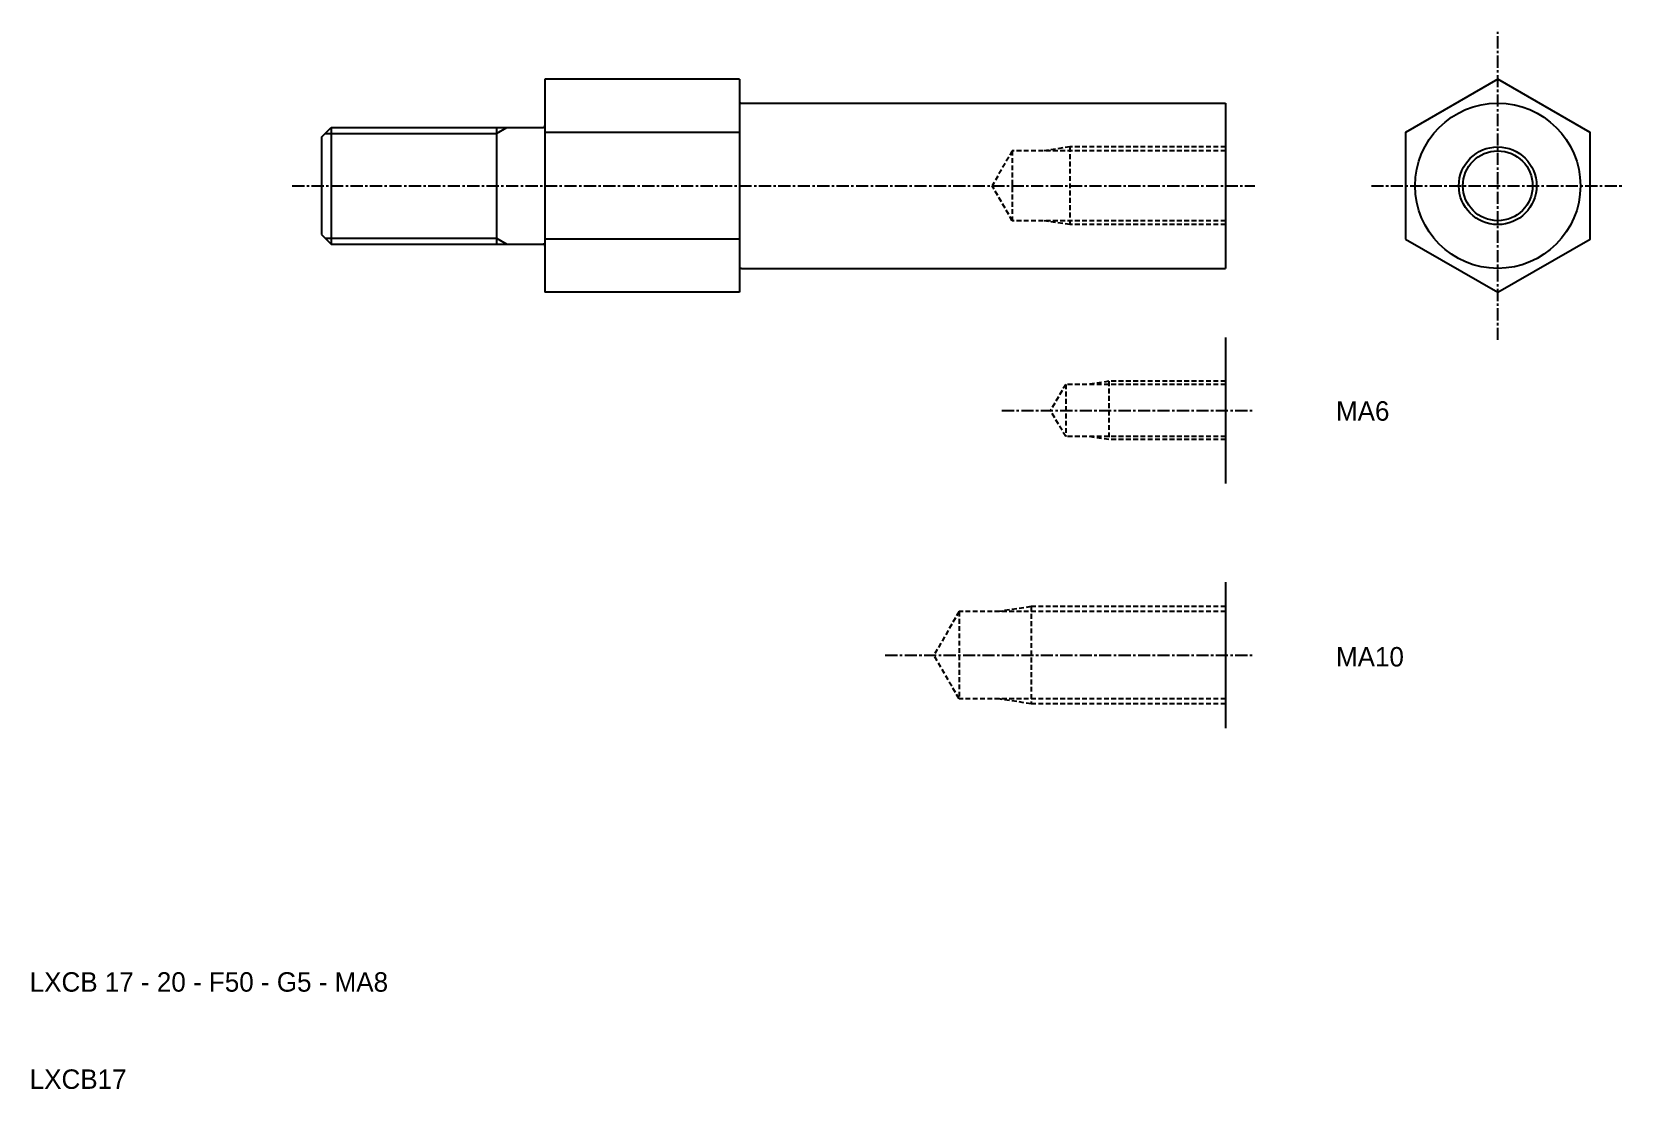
# Model space of a CAD drawing. Extents: x 49 to 213, y -3 to 105.
import ezdxf

# ---------------------------------------------------------------- set-up
doc = ezdxf.new("R2010")
doc.units = 0
doc.linetypes.add('CENTER', pattern=[2, 1.25, -0.25, 0.25, -0.25])
doc.linetypes.add('DASHED', pattern=[0.75, 0.5, -0.25])
doc.layers.get('0').update_dxf_attribs({"linetype": 'CONTINUOUS'})
doc.layers.add('CENTER', color=1, linetype='CENTER')

msp = doc.modelspace()

# ---------------------------------------------------------------- linework, layer by layer
at = {"color": 7, "linetype": 'CONTINUOUS'}
for p, q in [((101.63, 100.59), (101.63, 78.66)), ((121.63, 100.59), (101.63, 100.59)), ((121.63, 100.59), (121.63, 78.66)), ((121.83, 98.12), (171.63, 98.12)), ((171.63, 98.12), (171.63, 81.12)), ((78.63, 94.62), (79.63, 95.62)), ((79.63, 95.62), (79.63, 83.62)), ((79.63, 95.62), (101.43, 95.62)), ((96.63, 95.62), (96.63, 83.62)), ((121.63, 95.11), (101.63, 95.11)), ((78.63, 94.62), (78.63, 84.62)), ((78.63, 84.62), (79.63, 83.62)), ((79.63, 83.62), (101.43, 83.62)), ((121.63, 84.14), (101.63, 84.14)), ((121.83, 81.12), (171.63, 81.12)), ((121.63, 78.66), (101.63, 78.66)), ((171.63, 74), (171.63, 59)), ((171.63, 48.82), (171.63, 33.82))]:
    msp.add_line(p, q, dxfattribs=at)
at = {"color": 3, "linetype": 'CONTINUOUS'}
for p, q in [((79.02, 95.01), (96.63, 95.01)), ((96.63, 95.01), (97.69, 95.62)), ((79.02, 84.24), (96.63, 84.24)), ((96.63, 84.24), (97.69, 83.62))]:
    msp.add_line(p, q, dxfattribs=at)
at = {"color": 3, "linetype": 'DASHED'}
for p, q in [((155.63, 93.62), (152.96, 93.22)), ((171.63, 93.62), (155.63, 93.62)), ((155.63, 93.62), (155.63, 85.62)), ((149.7, 93.22), (147.63, 89.62)), ((171.63, 93.22), (149.7, 93.22)), ((149.7, 93.22), (149.7, 86.03)), ((149.7, 86.03), (147.63, 89.62)), ((171.63, 86.03), (149.7, 86.03)), ((155.63, 85.62), (152.96, 86.03)), ((171.63, 85.62), (155.63, 85.62)), ((155.19, 69.19), (153.63, 66.5)), ((155.19, 69.19), (155.19, 63.81)), ((171.63, 69.19), (155.19, 69.19)), ((159.63, 69.5), (157.63, 69.19)), ((159.63, 69.5), (159.63, 63.5)), ((171.63, 69.5), (159.63, 69.5)), ((155.19, 63.81), (153.63, 66.5)), ((171.63, 63.81), (155.19, 63.81)), ((159.63, 63.5), (157.63, 63.81)), ((171.63, 63.5), (159.63, 63.5)), ((151.63, 46.32), (148.3, 45.81)), ((151.63, 46.32), (151.63, 36.32)), ((171.63, 46.32), (151.63, 46.32)), ((144.22, 45.81), (141.63, 41.32)), ((144.22, 45.81), (144.22, 36.83)), ((171.63, 45.81), (144.22, 45.81)), ((144.22, 36.83), (141.63, 41.32)), ((171.63, 36.83), (144.22, 36.83)), ((151.63, 36.32), (148.3, 36.83)), ((171.63, 36.32), (151.63, 36.32))]:
    msp.add_line(p, q, dxfattribs=at)
at = {"color": 7, "linetype": 'CONTINUOUS'}
msp.add_lwpolyline([(190.13, 84.14), (199.63, 78.66), (209.13, 84.14), (209.13, 95.11), (199.63, 100.59), (190.13, 95.11)], close=True, dxfattribs=at)
for radius in [8.5, 3.59]:
    msp.add_circle((199.63, 89.62), radius, dxfattribs=at)
at = {"color": 3, "linetype": 'CONTINUOUS'}
msp.add_circle((199.63, 89.62), 4, dxfattribs=at)
at = {"color": 7, "linetype": 'CONTINUOUS'}
for centre, start, end in [((121.83, 98.32), 180, 270), ((101.43, 95.82), 270, 0), ((101.43, 83.42), 0, 90), ((121.83, 80.92), 90, 180)]:
    msp.add_arc(centre, 0.2, start, end, dxfattribs=at)
at = {"layer": 'CENTER', "color": 1, "linetype": 'CENTER'}
for p, q in [((199.63, 73.76), (199.63, 105.46)), ((75.63, 89.62), (101.63, 89.62)), ((101.63, 89.62), (174.63, 89.62)), ((186.63, 89.62), (212.63, 89.62)), ((148.63, 66.5), (174.63, 66.5)), ((136.63, 41.32), (174.63, 41.32))]:
    msp.add_line(p, q, dxfattribs=at)

# ---------------------------------------------------------------- texts
at = {"color": 7, "linetype": 'CONTINUOUS'}
for s, p in [('MA6', (182.99, 65.45)), ('MA10', (182.99, 40.16)), ('LXCB 17 - 20 - F50 - G5 - MA8', (48.63, 6.7)), ('LXCB17', (48.63, -3.3))]:
    msp.add_text(s, height=2, dxfattribs=at).set_placement(p)

doc.saveas('drawing.dxf')
